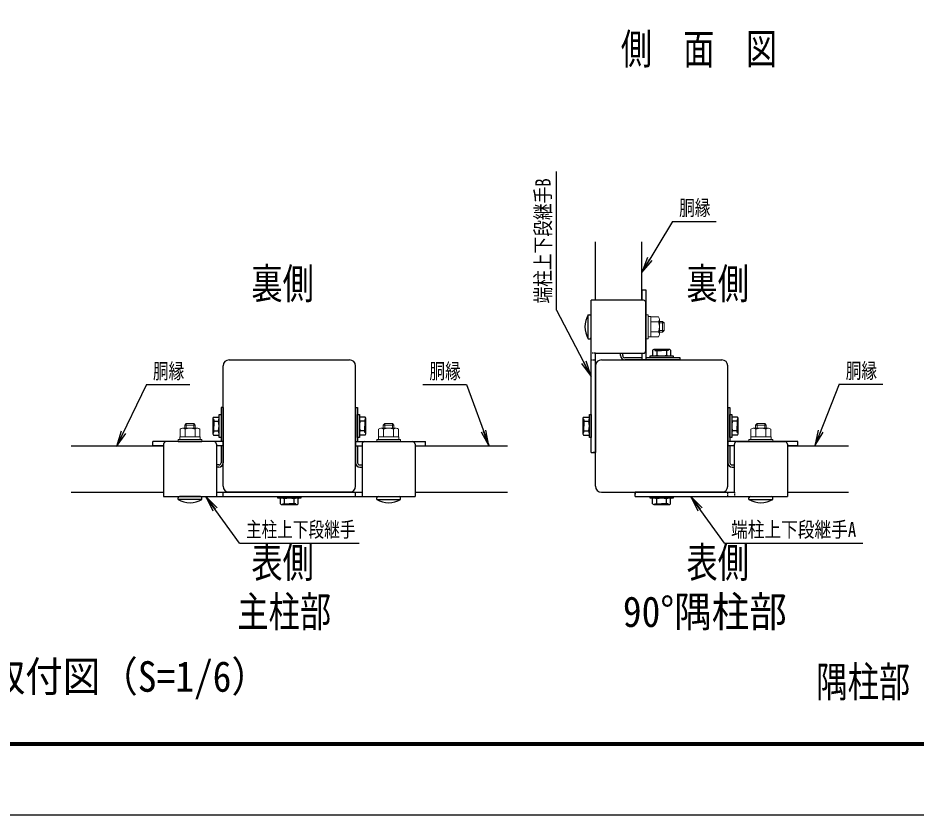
# Model space of a CAD drawing. Units: millimetres, scale not verified. Extents: x -6234 to 6240, y -4411 to 4409.
# Drawn here: x -2842 to 550, y -4411 to -1399 of the extents above; entities that cross this region are included whole.
import ezdxf
from ezdxf.enums import TextEntityAlignment as Align

# ---------------------------------------------------------------- set-up
doc = ezdxf.new("R2010")
doc.units = ezdxf.units.MM
doc.header["$LTSCALE"] = 20
doc.linetypes.add('USER1', pattern=[0.375, 0.25, -0.125])
doc.layers.add('0-0_WAKU', color=7, linetype='Continuous')
for name, color, linetype, lineweight in [('0-1_0', 7, 'Continuous', 25), ('0-3_1', 7, 'Continuous', 25), ('0-5_SCALE', 7, 'Continuous', 25), ('0-6_支柱', 7, 'Continuous', 25), ('0-7_継手-案-', 7, 'Continuous', 25), ('0-8_ボルト', 7, 'Continuous', 25), ('0-9_構造線', 7, 'Continuous', 25), ('0-A_細線', 7, 'Continuous', 25), ('0-F_D-STR3', 7, 'Continuous', 13)]:
    doc.layers.add(name, color=color, linetype=linetype, lineweight=lineweight)
doc.styles.add('ＭＳ ゴシック', font='')
doc.styles.get('ＭＳ ゴシック').set_extended_font_data('MS Gothic')

# ---------------------------------------------------------------- blocks, each defined once
blk = doc.blocks.new('A2_ver14_社名無')
at = {"layer": '0-1_0', "color": 3}
blk.add_lwpolyline([(-11900, 8420), (-20, 8420), (-20, 20), (-11900, 20)], close=True, dxfattribs=at)
at = {"layer": '0-1_0'}
for points in [[(-11500, 8170), (-420, 8170), (-420, 270), (-11500, 270)], [(-11497.5, 8167.5), (-422.5, 8167.5), (-422.5, 272.5), (-11497.5, 272.5)], [(-11495, 8165), (-425, 8165), (-425, 275), (-11495, 275)], [(-11492.5, 8162.5), (-427.5, 8162.5), (-427.5, 277.5), (-11492.5, 277.5)], [(-11490, 8160), (-430, 8160), (-430, 280), (-11490, 280)]]:
    blk.add_lwpolyline(points, close=True, dxfattribs=at)
blk = doc.blocks.new('DARROWS')
at = {"layer": '0-1_0'}
blk.add_line((0, 0), (-19.982, 0), dxfattribs=at)
blk.add_lwpolyline([(-20, -3.333), (0, 0), (-20, 3.333)], dxfattribs=at)

msp = doc.modelspace()

# ---------------------------------------------------------------- linework, layer by layer
at = {"layer": '0-1_0'}
for p, q in [((-369.55, -2167.44), (-484.31, -2358.66)), ((-808.15, -2502.74), (-678.25, -2750.67)), ((-2357.07, -2784.21), (-2468.23, -3015.41)), ((-1148.09, -2784.21), (-1064.02, -3013.02)), ((259.65, -2782.9), (169.16, -3013.04)), ((-2005.82, -3382.83), (-2131.16, -3209.26)), ((-173.39, -3382.83), (-298.73, -3209.26))]:
    msp.add_line(p, q, dxfattribs=at)
at = {"layer": '0-3_1'}
for p, q in [((-808.15, -2502.74), (-808.15, -1979.7)), ((-369.55, -2167.44), (-204.8, -2167.44)), ((-676.86, -3040.83), (-676.86, -2465.83)), ((-479.86, -2465.83), (-676.86, -2465.83)), ((-469.86, -2655.83), (-469.86, -2475.83)), ((-660.86, -2665.83), (-479.86, -2665.83)), ((-565.86, -2674.83), (-565.86, -2665.83)), ((-557.86, -2674.83), (-557.86, -2665.83)), ((-485.86, -2682.83), (-549.86, -2682.83)), ((-340.86, -2690.83), (-549.86, -2690.83)), ((-340.86, -2682.83), (-469.86, -2682.83)), ((-340.86, -2690.83), (-340.86, -2682.83)), ((-2357.07, -2784.21), (-2192.32, -2784.21)), ((-1312.85, -2784.21), (-1148.09, -2784.21)), ((259.65, -2782.9), (424.4, -2782.9)), ((-2075.17, -2870.83), (-2075.17, -2999.83)), ((-2067.17, -2870.83), (-2075.17, -2870.83)), ((-2067.17, -2870.83), (-2067.17, -3079.83)), ((-1567.17, -2870.83), (-1567.17, -3079.83)), ((-1567.17, -2870.83), (-1559.17, -2870.83)), ((-1559.17, -2870.83), (-1559.17, -2999.83)), ((-160.86, -2870.83), (-160.86, -3079.83)), ((-160.86, -2870.83), (-152.86, -2870.83)), ((-152.86, -2870.83), (-152.86, -2999.83)), ((-2292.17, -3009.83), (-2292.17, -3206.83)), ((-2102.17, -2999.83), (-2282.17, -2999.83)), ((-2092.17, -3009.83), (-2092.17, -3206.83)), ((-2075.17, -3015.83), (-2075.17, -3079.83)), ((-1559.17, -3015.83), (-1559.17, -3079.83)), ((-1542.17, -3009.83), (-1542.17, -3206.83)), ((-1532.17, -2999.83), (-1352.17, -2999.83)), ((-1342.17, -3009.83), (-1342.17, -3206.83)), ((-152.86, -3015.83), (-152.86, -3079.83)), ((-135.86, -3190.83), (-135.86, -3009.83)), ((-125.86, -2999.83), (54.14, -2999.83)), ((64.14, -3009.83), (64.14, -3206.83)), ((-660.86, -3040.83), (-668.86, -3040.83)), ((-2083.17, -3087.83), (-2092.17, -3087.83)), ((-2083.17, -3095.83), (-2092.17, -3095.83)), ((-1551.17, -3087.83), (-1542.17, -3087.83)), ((-1551.17, -3095.83), (-1542.17, -3095.83)), ((-144.86, -3087.83), (-135.86, -3087.83)), ((-144.86, -3095.83), (-135.86, -3095.83)), ((-2292.17, -3206.83), (-1342.17, -3206.83)), ((-2092.17, -3190.83), (-1542.17, -3190.83)), ((-2067.17, -3206.83), (-2067.17, -3190.83)), ((-1576.41, -3190.83), (-2057.94, -3190.83)), ((-1567.17, -3206.83), (-1567.17, -3190.83)), ((-510.86, -3190.83), (-510.86, -3198.83)), ((-510.86, -3206.83), (64.14, -3206.83)), ((-2005.82, -3382.83), (-1553.51, -3382.83)), ((-173.39, -3382.83), (349.66, -3382.83))]:
    msp.add_line(p, q, dxfattribs=at)
for points in [[(-660.86, -2700.07), (-660.86, -3040.83), (-660.86, -2665.83)], [(-170.09, -3190.83), (-510.86, -3190.83), (-135.86, -3190.83)]]:
    msp.add_lwpolyline(points, dxfattribs=at)
for centre, radius, start, end in [((-479.86, -2475.83), 10, 0, 90), ((-549.86, -2674.83), 16, 180, 270), ((-549.86, -2674.83), 8, 180, 270), ((-479.86, -2655.83), 10, 270, 0), ((-2282.17, -3009.83), 10, 90, 180), ((-2102.17, -3009.83), 10, 0, 90), ((-1532.17, -3009.83), 10, 90, 180), ((-1352.17, -3009.83), 10, 0, 90), ((-125.86, -3009.83), 10, 90, 180), ((54.14, -3009.83), 10, 0, 90), ((-2083.17, -3079.83), 16, 270, 0), ((-2083.17, -3079.83), 8, 270, 0), ((-1551.17, -3079.83), 16, 180, 270), ((-1551.17, -3079.83), 8, 180, 270), ((-144.86, -3079.83), 16, 180, 270), ((-144.86, -3079.83), 8, 180, 270)]:
    msp.add_arc(centre, radius, start, end, dxfattribs=at)
at = {"layer": '0-5_SCALE'}
for p, q in [((-660.86, -2465.83), (-660.86, -2244.39)), ((-485.86, -2465.83), (-485.86, -2244.39)), ((-2067.17, -3167.83), (-2067.17, -2713.83)), ((-2044.17, -2690.83), (-1590.17, -2690.83)), ((-1567.17, -3167.83), (-1567.17, -2713.83)), ((-660.86, -3167.83), (-660.86, -2713.83)), ((-637.86, -2690.83), (-183.86, -2690.83)), ((-160.86, -3167.83), (-160.86, -2713.83)), ((-2640.79, -3015.83), (-2292.17, -3015.83)), ((-1342.17, -3015.83), (-993.56, -3015.83)), ((64.14, -3015.83), (294.64, -3015.83)), ((-2640.79, -3190.83), (-2292.17, -3190.83)), ((-2044.17, -3190.83), (-1590.17, -3190.83)), ((-1342.17, -3190.83), (-993.56, -3190.83)), ((-637.86, -3190.83), (-183.86, -3190.83)), ((64.14, -3190.83), (294.64, -3190.83))]:
    msp.add_line(p, q, dxfattribs=at)
for centre, start, end in [((-2044.17, -2713.83), 90, 180), ((-1590.17, -2713.83), 0, 90), ((-637.86, -2713.83), 90, 180), ((-183.86, -2713.83), 0, 90), ((-2044.17, -3167.83), 180, 270), ((-1590.17, -3167.83), 270, 0), ((-637.86, -3167.83), 180, 270), ((-183.86, -3167.83), 270, 0)]:
    msp.add_arc(centre, 23, start, end, dxfattribs=at)
at = {"layer": '0-6_支柱', "linetype": 'USER1'}
for p, q in [((-660.86, -2665.83), (-676.86, -2665.83)), ((-676.86, -2690.83), (-660.86, -2690.83)), ((-160.86, -3206.83), (-160.86, -3190.83)), ((-135.86, -3190.83), (-135.86, -3206.83))]:
    msp.add_line(p, q, dxfattribs=at)
at = {"layer": '0-6_支柱'}
for p, q in [((-676.86, -3040.83), (-660.86, -3040.83)), ((-510.86, -3206.83), (-510.86, -3190.83))]:
    msp.add_line(p, q, dxfattribs=at)
at = {"layer": '0-7_継手-案-'}
for p, q in [((-485.86, -2425.83), (-485.86, -2465.83)), ((-485.86, -2425.83), (-469.86, -2425.83)), ((-469.86, -2425.83), (-469.86, -2690.83)), ((-485.86, -2665.83), (-485.86, -2690.83)), ((-485.86, -2690.83), (-469.86, -2690.83)), ((-2067.17, -2999.83), (-2332.17, -2999.83)), ((-2332.17, -3015.83), (-2332.17, -2999.83)), ((-2292.17, -3015.83), (-2332.17, -3015.83)), ((-2067.17, -3015.83), (-2092.17, -3015.83)), ((-2067.17, -3015.83), (-2067.17, -2999.83)), ((-1567.17, -2999.83), (-1302.17, -2999.83)), ((-1567.17, -3015.83), (-1567.17, -2999.83)), ((-1567.17, -3015.83), (-1542.17, -3015.83)), ((-1342.17, -3015.83), (-1302.17, -3015.83)), ((-1302.17, -3015.83), (-1302.17, -2999.83)), ((104.14, -2999.83), (-160.86, -2999.83)), ((-160.86, -3015.83), (-160.86, -2999.83)), ((-135.86, -3015.83), (-160.86, -3015.83)), ((104.14, -3015.83), (64.14, -3015.83)), ((104.14, -3015.83), (104.14, -2999.83))]:
    msp.add_line(p, q, dxfattribs=at)
at = {"layer": '0-8_ボルト'}
for p, q in [((-687.86, -2520.83), (-682.36, -2520.83)), ((-687.86, -2610.83), (-687.86, -2520.83)), ((-676.86, -2605.33), (-676.86, -2526.33)), ((-469.86, -2520.83), (-469.86, -2610.83)), ((-687.86, -2610.83), (-682.36, -2610.83)), ((-2237.17, -2999.83), (-2147.17, -2999.83)), ((-1397.17, -2999.83), (-1487.17, -2999.83)), ((9.14, -2999.83), (-80.86, -2999.83)), ((-2237.17, -3217.83), (-2237.17, -3212.33)), ((-2147.17, -3217.83), (-2237.17, -3217.83)), ((-2152.67, -3206.83), (-2231.67, -3206.83)), ((-2147.17, -3217.83), (-2147.17, -3212.33)), ((-1487.17, -3217.83), (-1487.17, -3212.33)), ((-1487.17, -3217.83), (-1397.17, -3217.83)), ((-1481.67, -3206.83), (-1402.67, -3206.83)), ((-1397.17, -3217.83), (-1397.17, -3212.33)), ((-80.86, -3217.83), (-80.86, -3212.33)), ((-80.86, -3217.83), (9.14, -3217.83)), ((-75.36, -3206.83), (3.64, -3206.83)), ((9.14, -3217.83), (9.14, -3212.33))]:
    msp.add_line(p, q, dxfattribs=at)
for centre, radius, start, end in [((-616.47, -2565.83), 84.39, 147.77316, 212.22684), ((-682.36, -2526.33), 5.5, 0, 90), ((-682.36, -2605.33), 5.5, 270, 0), ((-2231.67, -3212.33), 5.5, 90, 180), ((-2192.17, -3146.45), 84.39, 237.77316, 302.22684), ((-2152.67, -3212.33), 5.5, 0, 90), ((-1481.67, -3212.33), 5.5, 90, 180), ((-1442.17, -3146.45), 84.39, 237.77316, 302.22684), ((-1402.67, -3212.33), 5.5, 0, 90), ((-75.36, -3212.33), 5.5, 90, 180), ((-35.86, -3146.45), 84.39, 237.77316, 302.22684), ((3.64, -3212.33), 5.5, 0, 90)]:
    msp.add_arc(centre, radius, start, end, dxfattribs=at)
at = {"layer": '0-9_構造線'}
for p, q in [((-428.94, -2654.33), (-428.94, -2673.33)), ((-392.78, -2654.33), (-392.78, -2673.33)), ((-376.97, -2654.33), (-376.97, -2673.33)), ((-2103.67, -2906.95), (-2084.67, -2906.95)), ((-705.36, -2906.95), (-686.36, -2906.95)), ((-2103.67, -2922.75), (-2084.67, -2922.75)), ((-1530.67, -2922.75), (-1549.67, -2922.75)), ((-705.36, -2922.75), (-686.36, -2922.75)), ((-124.36, -2922.75), (-143.36, -2922.75)), ((-2103.67, -2958.91), (-2084.67, -2958.91)), ((-1530.67, -2958.91), (-1549.67, -2958.91)), ((-1530.67, -2974.72), (-1549.67, -2974.72)), ((-705.36, -2958.91), (-686.36, -2958.91)), ((-124.36, -2958.91), (-143.36, -2958.91)), ((-124.36, -2974.72), (-143.36, -2974.72)), ((-1851.06, -3235.33), (-1851.06, -3216.33)), ((-1835.25, -3235.33), (-1835.25, -3216.33)), ((-1799.1, -3235.33), (-1799.1, -3216.33)), ((-444.74, -3235.33), (-444.74, -3216.33)), ((-428.94, -3235.33), (-428.94, -3216.33)), ((-392.78, -3235.33), (-392.78, -3216.33))]:
    msp.add_line(p, q, dxfattribs=at)
for points in [[(-367.11, -2675.83), (-367.11, -2682.83), (-454.61, -2682.83), (-454.61, -2675.83)], [(-2082.17, -2897.08), (-2075.17, -2897.08), (-2075.17, -2984.58), (-2082.17, -2984.58)], [(-1552.17, -2984.58), (-1559.17, -2984.58), (-1559.17, -2897.08), (-1552.17, -2897.08)], [(-683.86, -2897.08), (-676.86, -2897.08), (-676.86, -2984.58), (-683.86, -2984.58)], [(-145.86, -2984.58), (-152.86, -2984.58), (-152.86, -2897.08), (-145.86, -2897.08)], [(-1860.92, -3213.83), (-1860.92, -3206.83), (-1773.42, -3206.83), (-1773.42, -3213.83)], [(-454.61, -3213.83), (-454.61, -3206.83), (-367.11, -3206.83), (-367.11, -3213.83)]]:
    msp.add_lwpolyline(points, close=True, dxfattribs=at)
for points in [[(-376.97, -2654.33), (-381.47, -2651.83), (-440.24, -2651.83), (-444.74, -2654.33), (-444.74, -2673.33)], [(-2103.67, -2906.95), (-2106.17, -2911.45), (-2106.17, -2970.22), (-2103.67, -2974.72), (-2084.67, -2974.72)], [(-1530.67, -2974.72), (-1528.17, -2970.22), (-1528.17, -2911.45), (-1530.67, -2906.95), (-1549.67, -2906.95)], [(-705.36, -2906.95), (-707.86, -2911.45), (-707.86, -2970.22), (-705.36, -2974.72), (-686.36, -2974.72)], [(-124.36, -2974.72), (-121.86, -2970.22), (-121.86, -2911.45), (-124.36, -2906.95), (-143.36, -2906.95)], [(-1851.06, -3235.33), (-1846.56, -3237.83), (-1787.79, -3237.83), (-1783.29, -3235.33), (-1783.29, -3216.33)], [(-444.74, -3235.33), (-440.24, -3237.83), (-381.47, -3237.83), (-376.97, -3235.33), (-376.97, -3216.33)]]:
    msp.add_lwpolyline(points, dxfattribs=at)
for centre, radius, start, end in [((-447.24, -2673.33), 2.5, 270, 0), ((-440.91, -2681.68), 29.85, 66.34828, 88.7111), ((-440.91, -2645.99), 29.85, 271.2889, 293.65172), ((-410.86, -2718.45), 66.62, 74.25349, 105.74651), ((-410.86, -2609.22), 66.62, 254.25349, 285.74651), ((-380.8, -2681.68), 29.85, 91.2889, 113.65172), ((-380.8, -2645.99), 29.85, 246.34828, 268.7111), ((-374.47, -2673.33), 2.5, 180, 270), ((-2076.33, -2910.78), 29.85, 181.2889, 203.65172), ((-2112.02, -2910.78), 29.85, 336.34828, 358.7111), ((-2084.67, -2904.45), 2.5, 270, 0), ((-1549.67, -2904.45), 2.5, 180, 270), ((-1522.33, -2910.78), 29.85, 181.2889, 203.65172), ((-1558.02, -2910.78), 29.85, 336.34828, 358.7111), ((-678.01, -2910.78), 29.85, 181.2889, 203.65172), ((-686.36, -2904.45), 2.5, 270, 0), ((-713.7, -2910.78), 29.85, 336.34828, 358.7111), ((-143.36, -2904.45), 2.5, 180, 270), ((-116.01, -2910.78), 29.85, 181.2889, 203.65172), ((-151.7, -2910.78), 29.85, 336.34828, 358.7111), ((-2039.56, -2940.83), 66.62, 164.25349, 195.74651), ((-2148.79, -2940.83), 66.62, 344.25349, 15.74651), ((-1485.56, -2940.83), 66.62, 164.25349, 195.74651), ((-1594.79, -2940.83), 66.62, 344.25349, 15.74651), ((-641.24, -2940.83), 66.62, 164.25349, 195.74651), ((-750.47, -2940.83), 66.62, 344.25349, 15.74651), ((-79.24, -2940.83), 66.62, 164.25349, 195.74651), ((-188.47, -2940.83), 66.62, 344.25349, 15.74651), ((-2076.33, -2970.89), 29.85, 156.34828, 178.7111), ((-2112.02, -2970.89), 29.85, 1.2889, 23.65172), ((-2084.67, -2977.22), 2.5, 0, 90), ((-1522.33, -2970.89), 29.85, 156.34828, 178.7111), ((-1549.67, -2977.22), 2.5, 90, 180), ((-1558.02, -2970.89), 29.85, 1.2889, 23.65172), ((-678.01, -2970.89), 29.85, 156.34828, 178.7111), ((-713.7, -2970.89), 29.85, 1.2889, 23.65172), ((-686.36, -2977.22), 2.5, 0, 90), ((-143.36, -2977.22), 2.5, 90, 180), ((-116.01, -2970.89), 29.85, 156.34828, 178.7111), ((-151.7, -2970.89), 29.85, 1.2889, 23.65172), ((-1853.56, -3216.33), 2.5, 0, 90), ((-1847.23, -3243.68), 29.85, 66.34828, 88.7111), ((-1817.17, -3280.45), 66.62, 74.25349, 105.74651), ((-1787.12, -3243.68), 29.85, 91.2889, 113.65172), ((-1780.79, -3216.33), 2.5, 90, 180), ((-447.24, -3216.33), 2.5, 0, 90), ((-440.91, -3243.68), 29.85, 66.34828, 88.7111), ((-410.86, -3280.45), 66.62, 74.25349, 105.74651), ((-380.8, -3243.68), 29.85, 91.2889, 113.65172), ((-374.47, -3216.33), 2.5, 90, 180), ((-1847.23, -3207.99), 29.85, 271.2889, 293.65172), ((-1817.17, -3171.22), 66.62, 254.25349, 285.74651), ((-1787.12, -3207.99), 29.85, 246.34828, 268.7111), ((-440.91, -3207.99), 29.85, 271.2889, 293.65172), ((-410.86, -3171.22), 66.62, 254.25349, 285.74651), ((-380.8, -3207.99), 29.85, 246.34828, 268.7111)]:
    msp.add_arc(centre, radius, start, end, dxfattribs=at)
at = {"layer": '0-A_細線'}
for points in [[(-435.86, -2651.83), (-435.86, -2655.33), (-410.86, -2655.33)], [(-385.86, -2651.83), (-385.86, -2655.33), (-410.86, -2655.33)], [(-2106.17, -2915.83), (-2102.67, -2915.83), (-2102.67, -2940.83)], [(-1528.17, -2915.83), (-1531.67, -2915.83), (-1531.67, -2940.83)], [(-707.86, -2915.83), (-704.36, -2915.83), (-704.36, -2940.83)], [(-121.86, -2915.83), (-125.36, -2915.83), (-125.36, -2940.83)], [(-2106.17, -2965.83), (-2102.67, -2965.83), (-2102.67, -2940.83)], [(-1528.17, -2965.83), (-1531.67, -2965.83), (-1531.67, -2940.83)], [(-707.86, -2965.83), (-704.36, -2965.83), (-704.36, -2940.83)], [(-121.86, -2965.83), (-125.36, -2965.83), (-125.36, -2940.83)], [(-1842.17, -3237.83), (-1842.17, -3234.33), (-1817.17, -3234.33)], [(-1792.17, -3237.83), (-1792.17, -3234.33), (-1817.17, -3234.33)], [(-435.86, -3237.83), (-435.86, -3234.33), (-410.86, -3234.33)], [(-385.86, -3237.83), (-385.86, -3234.33), (-410.86, -3234.33)]]:
    msp.add_lwpolyline(points, dxfattribs=at)
at = {"layer": '0-F_D-STR3'}
for p, q in [((-469.86, -2610.83), (-469.86, -2520.83)), ((-451.86, -2527.33), (-461.86, -2527.33)), ((-461.86, -2604.33), (-461.86, -2527.33)), ((-451.86, -2604.33), (-451.86, -2527.33)), ((-451.86, -2603.33), (-451.86, -2528.33)), ((-451.86, -2528.33), (-422.86, -2528.33)), ((-419.36, -2594.72), (-419.36, -2537)), ((-451.86, -2547.08), (-422.86, -2547.08)), ((-419.36, -2545.83), (-407.26, -2545.83)), ((-419.36, -2551.23), (-401.86, -2551.23)), ((-407.26, -2585.83), (-407.26, -2545.83)), ((-407.26, -2545.83), (-401.86, -2551.23)), ((-401.86, -2580.43), (-401.86, -2551.23)), ((-461.86, -2610.83), (-469.86, -2610.83)), ((-451.86, -2604.33), (-461.86, -2604.33)), ((-451.86, -2584.58), (-422.86, -2584.58)), ((-451.86, -2603.33), (-422.86, -2603.33)), ((-419.36, -2580.43), (-401.86, -2580.43)), ((-419.36, -2585.83), (-407.26, -2585.83)), ((-407.26, -2585.83), (-401.86, -2580.43)), ((-2221.06, -2949.33), (-2163.34, -2949.33)), ((-2212.17, -2937.23), (-2206.77, -2931.83)), ((-2212.17, -2949.33), (-2212.17, -2937.23)), ((-2212.17, -2937.23), (-2172.17, -2937.23)), ((-2206.77, -2949.33), (-2206.77, -2931.83)), ((-2206.77, -2931.83), (-2177.57, -2931.83)), ((-2177.57, -2949.33), (-2177.57, -2931.83)), ((-2172.17, -2937.23), (-2177.57, -2931.83)), ((-2172.17, -2949.33), (-2172.17, -2937.23)), ((-1413.28, -2949.33), (-1471.01, -2949.33)), ((-1462.17, -2937.23), (-1456.77, -2931.83)), ((-1462.17, -2949.33), (-1462.17, -2937.23)), ((-1422.17, -2937.23), (-1462.17, -2937.23)), ((-1456.77, -2949.33), (-1456.77, -2931.83)), ((-1427.57, -2931.83), (-1456.77, -2931.83)), ((-1427.57, -2949.33), (-1427.57, -2931.83)), ((-1422.17, -2937.23), (-1427.57, -2931.83)), ((-1422.17, -2949.33), (-1422.17, -2937.23)), ((-6.97, -2949.33), (-64.69, -2949.33)), ((-55.86, -2937.23), (-50.46, -2931.83)), ((-55.86, -2949.33), (-55.86, -2937.23)), ((-15.86, -2937.23), (-55.86, -2937.23)), ((-50.46, -2949.33), (-50.46, -2931.83)), ((-21.26, -2931.83), (-50.46, -2931.83)), ((-21.26, -2949.33), (-21.26, -2931.83)), ((-15.86, -2937.23), (-21.26, -2931.83)), ((-15.86, -2949.33), (-15.86, -2937.23)), ((-2230.67, -2981.83), (-2153.67, -2981.83)), ((-2230.67, -2981.83), (-2230.67, -2991.83)), ((-2229.67, -2981.83), (-2229.67, -2952.83)), ((-2229.67, -2981.83), (-2154.67, -2981.83)), ((-2210.92, -2981.83), (-2210.92, -2952.83)), ((-2173.42, -2981.83), (-2173.42, -2952.83)), ((-2154.67, -2981.83), (-2154.67, -2952.83)), ((-2153.67, -2981.83), (-2153.67, -2991.83)), ((-1403.67, -2981.83), (-1480.67, -2981.83)), ((-1480.67, -2981.83), (-1480.67, -2991.83)), ((-1479.67, -2981.83), (-1479.67, -2952.83)), ((-1404.67, -2981.83), (-1479.67, -2981.83)), ((-1460.92, -2981.83), (-1460.92, -2952.83)), ((-1423.42, -2981.83), (-1423.42, -2952.83)), ((-1404.67, -2981.83), (-1404.67, -2952.83)), ((-1403.67, -2981.83), (-1403.67, -2991.83)), ((2.64, -2981.83), (-74.36, -2981.83)), ((-74.36, -2981.83), (-74.36, -2991.83)), ((-73.36, -2981.83), (-73.36, -2952.83)), ((1.64, -2981.83), (-73.36, -2981.83)), ((-54.61, -2981.83), (-54.61, -2952.83)), ((-17.11, -2981.83), (-17.11, -2952.83)), ((1.64, -2981.83), (1.64, -2952.83)), ((2.64, -2981.83), (2.64, -2991.83)), ((-2237.17, -2991.83), (-2237.17, -2999.83)), ((-2237.17, -2999.83), (-2147.17, -2999.83)), ((-2230.67, -2991.83), (-2153.67, -2991.83)), ((-1397.17, -2999.83), (-1487.17, -2999.83)), ((-1403.67, -2991.83), (-1480.67, -2991.83)), ((-1397.17, -2991.83), (-1397.17, -2999.83)), ((9.14, -2999.83), (-80.86, -2999.83)), ((2.64, -2991.83), (-74.36, -2991.83)), ((9.14, -2991.83), (9.14, -2999.83))]:
    msp.add_line(p, q, dxfattribs=at)
for points in [[(-461.86, -2610.83), (-461.86, -2520.83), (-469.86, -2520.83)], [(-2237.17, -2991.83), (-2147.17, -2991.83), (-2147.17, -2999.83)], [(-1397.17, -2991.83), (-1487.17, -2991.83), (-1487.17, -2999.83)], [(9.14, -2991.83), (-80.86, -2991.83), (-80.86, -2999.83)]]:
    msp.add_lwpolyline(points, dxfattribs=at)
for centre, radius, start, end in [((-433.59, -2537.71), 14.25, 318.86505, 41.13495), ((-471.33, -2565.83), 51.97, 338.85295, 21.14705), ((-433.58, -2593.96), 14.24, 318.83491, 41.16509), ((-2220.3, -2963.55), 14.24, 48.83491, 131.16509), ((-2192.17, -3001.31), 51.97, 68.85295, 111.14705), ((-2164.05, -2963.57), 14.25, 48.86505, 131.13495), ((-1470.3, -2963.57), 14.25, 48.86505, 131.13495), ((-1442.17, -3001.31), 51.97, 68.85295, 111.14705), ((-1414.05, -2963.55), 14.24, 48.83491, 131.16509), ((-63.98, -2963.57), 14.25, 48.86505, 131.13495), ((-35.86, -3001.31), 51.97, 68.85295, 111.14705), ((-7.73, -2963.55), 14.24, 48.83491, 131.16509)]:
    msp.add_arc(centre, radius, start, end, dxfattribs=at)

# ---------------------------------------------------------------- block references
at = {"layer": '0-0_WAKU', "xscale": 1.05, "yscale": 1.05}
msp.add_blockref('A2_ver14_社名無', (6260.53, -4431.51), dxfattribs=at)
at = {"layer": '0-1_0', "xscale": 3, "yscale": 3}
for p, rotation in [((-485.86, -2361.23), 239.02995), ((-676.86, -2753.33), 297.65092), ((-2469.53, -3018.12), 244.32302), ((-1062.98, -3015.83), 290.17635), ((168.06, -3015.83), 248.53553), ((-2132.91, -3206.83), 125.83372), ((-300.48, -3206.83), 125.83372)]:
    msp.add_blockref('DARROWS', p, dxfattribs=dict(at, rotation=rotation))

# ---------------------------------------------------------------- texts
at = {"layer": '0-1_0', "style": 'ＭＳ ゴシック'}
for s, height, width, p in [('側\u3000面\u3000図', 115.4, 0.75, (-565.13, -1608.31)), ('胴縁', 57.77, 0.75, (-344.65, -2162.58)), ('裏側', 115.4, 0.75, (-1960.56, -2495.07)), ('裏側', 115.4, 0.75, (-316.98, -2495.07)), ('胴縁', 57.77, 0.75, (-2332.17, -2779.35)), ('胴縁', 57.77, 0.75, (-1287.95, -2779.35)), ('胴縁', 57.77, 0.75, (284.55, -2778.04)), ('主柱上下段継手', 57.77, 0.75, (-1980.92, -3377.97)), ('端柱上下段継手A', 57.77, 0.8, (-148.49, -3377.97)), ('表側', 115.4, 0.75, (-1960.56, -3547.9)), ('表側', 115.4, 0.75, (-316.98, -3547.9)), ('主柱部', 115.4, 0.75, (-2013.43, -3734.47)), ('90°隅柱部', 115.5, 0.9, (-557.11, -3734.47)), ('各柱継手取付図（S=1/6）', 115.5, 0.9, (-3523.76, -3979.39)), ('隅柱部', 115.4, 0.75, (173.66, -3999.54))]:
    msp.add_text(s, height=height, dxfattribs=dict(at, width=width)).set_placement(p, align=Align.BOTTOM_LEFT)
at = {"layer": '0-1_0', "style": 'ＭＳ ゴシック', "width": 0.8}
msp.add_text('端柱上下段継手B', height=57.77, rotation=90, dxfattribs=at).set_placement((-813.01, -2477.84), align=Align.BOTTOM_LEFT)

doc.saveas('drawing.dxf')
